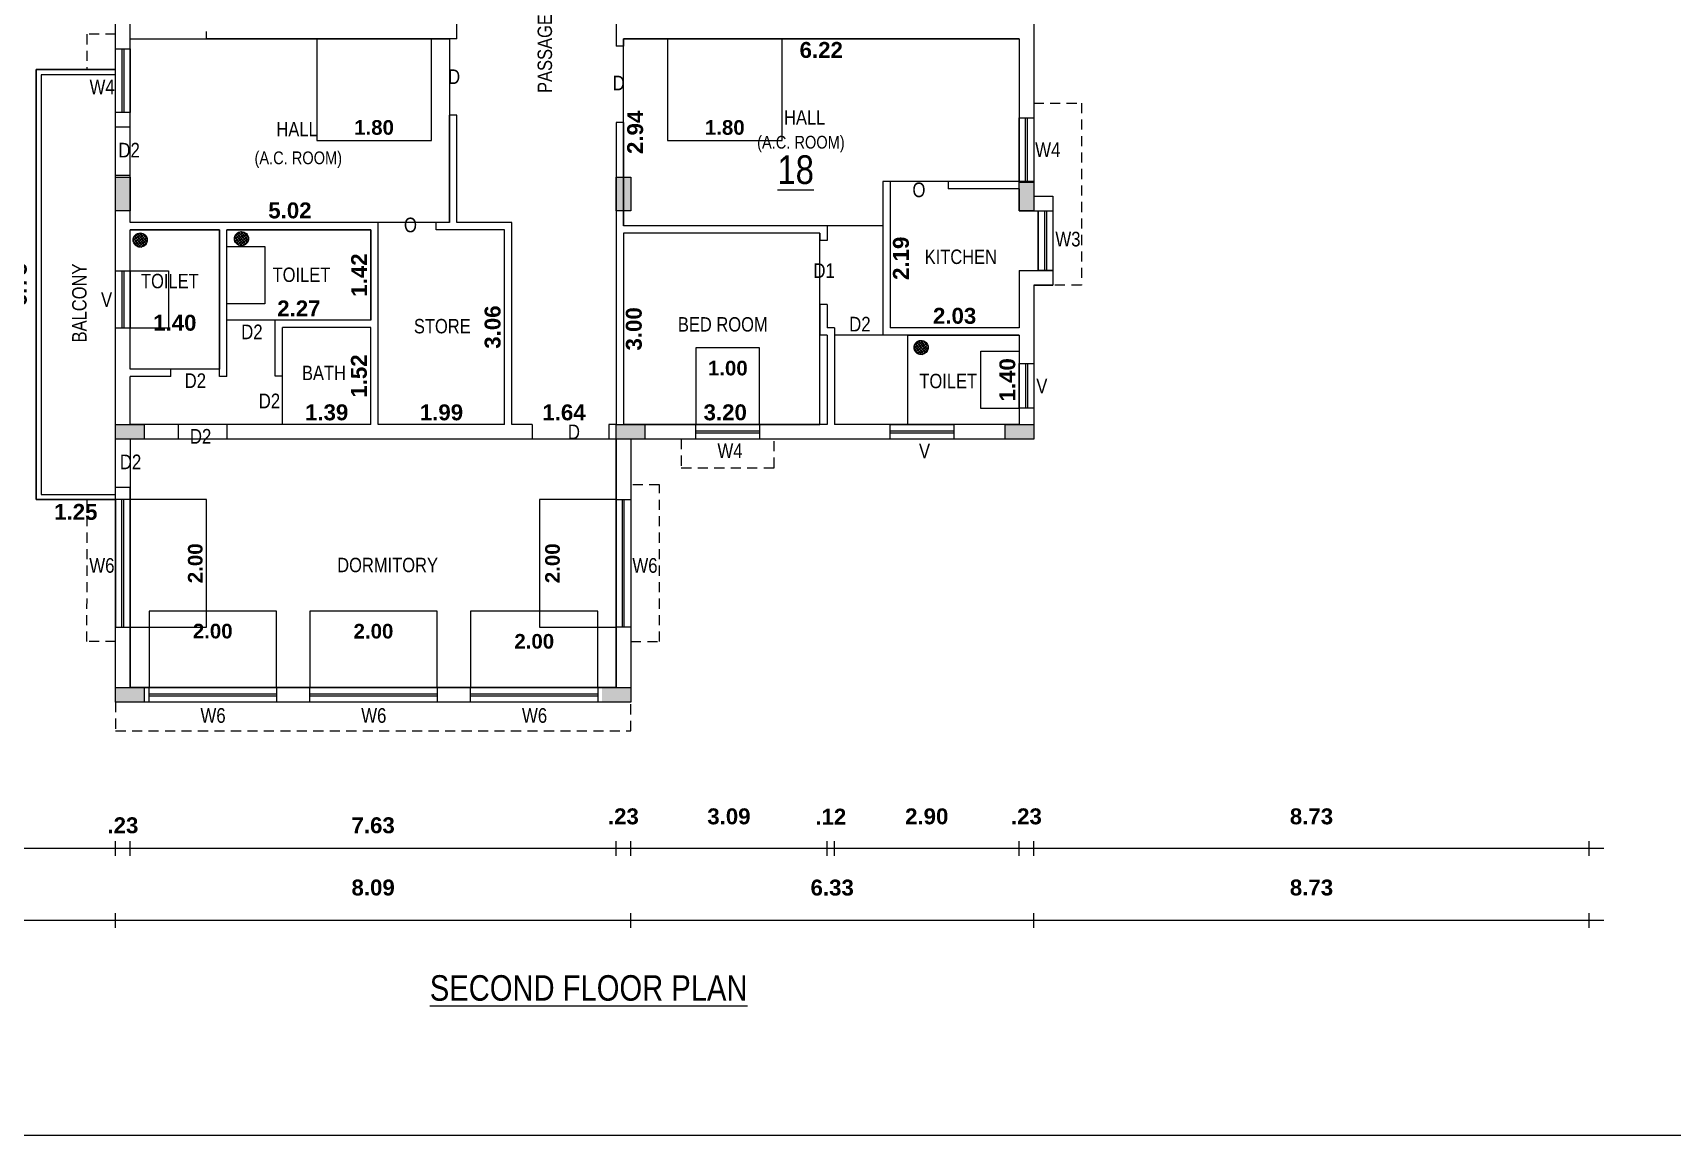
# Model space of a CAD drawing. Header units: metres. Extents: x 1336 to 1656, y -163 to -53.
# Drawn here: x 1508.82 to 1534.56, y -163 to -145.7 of the extents above; entities that cross this region are included whole.
import ezdxf

# ---------------------------------------------------------------- set-up
doc = ezdxf.new("R2010")
doc.units = ezdxf.units.M
doc.header["$PDMODE"] = 3
doc.header["$PDSIZE"] = -15
doc.linetypes.add('HIDDEN', pattern=[9.525, 6.35, -3.175])
for name, color, linetype in [('.', 7, 'Continuous'), ('BLK_1_FLR_2_BLT_UP_AREA', 12, 'Continuous'), ('BLK_1_FLR_2_REGULAR_ROOM_1', 7, 'Continuous'), ('BLK_1_FLR_2_REGULAR_ROOM_18', 7, 'Continuous'), ('BLK_1_FLR_2_REGULAR_ROOM_2', 2, 'Continuous'), ('BLK_1_FLR_2_REGULAR_ROOM_3', 2, 'Continuous'), ('BLK_1_FLR_2_ROOF_AREA', 54, 'Continuous'), ('BLK_1_FLR_2_ROOM_18_LIGHT_VENTILATION_1', 7, 'Continuous'), ('BLK_1_FLR_2_ROOM_1_LIGHT_VENTILATION_1', 232, 'Continuous'), ('BLK_1_FLR_2_ROOM_1_LIGHT_VENTILATION_2', 232, 'Continuous'), ('BLK_1_FLR_2_ROOM_1_LIGHT_VENTILATION_3', 7, 'Continuous'), ('BLK_1_FLR_2_ROOM_1_LIGHT_VENTILATION_4', 7, 'Continuous'), ('BLK_1_FLR_2_ROOM_1_LIGHT_VENTILATION_5', 7, 'Continuous'), ('BLK_1_FLR_2_ROOM_2_LIGHT_VENTILATION_1', 232, 'Continuous'), ('BLK_1_FLR_2_ROOM_3_LIGHT_VENTILATION_1', 232, 'Continuous'), ('BLK_1_FLR_2_WASH', 60, 'Continuous'), ('BLK_1_FLR_2_WC_BATH', 3, 'Continuous'), ('TOILET_VENTILATION', 7, 'Continuous')]:
    doc.layers.add(name, color=color, linetype=linetype)
doc.styles.add('Ar Bold', font='arialbd.ttf')
doc.styles.add('style5', font='swissc.ttf')
doc.dimstyles.new('~dimensions', dxfattribs={"dimtxt": 0.25, "dimasz": 0.17, "dimexe": 0.05, "dimexo": 0.0625, "dimgap": 0.06, "dimtad": 1, "dimzin": 4, "dimdsep": 46, "dimtxsty": 'Ar Bold', "dimcen": 0.09, "dimse1": 1, "dimse2": 1, "dimsd1": 1, "dimsd2": 1, "dimclrt": 71, "dimadec": 0, "dimazin": 0, "dimtfac": 1, "dimtix": 1, "dimtofl": 0, "dimtmove": 2, "dimatfit": 3, "dimfxl": 0, "dimtolj": 1, "dimtzin": 0, "dimarcsym": 0})
pattern_1 = [(38.805684, (25.01956, -276.371636), (-0.0198971256, 0.02474200664), []), (128.805684, (25.01956, -276.371636), (-0.02474200664, -0.0198971256), [])]
pattern_2 = [(38.805684, (26.60945, -276.349812), (-0.0198971256, 0.02474200664), []), (128.805684, (26.60945, -276.349812), (-0.02474200664, -0.0198971256), [])]
pattern_3 = [(38.805684, (37.28452, -278.058322), (-0.0198971256, 0.02474200664), []), (128.805684, (37.28452, -278.058322), (-0.02474200664, -0.0198971256), [])]

# ---------------------------------------------------------------- blocks, each defined once
blk = doc.blocks.new('*D1301')
at = {"layer": 'Defpoints', "color": 0}
for p in [(1510.346, -150.438), (1511.746, -150.438), (1511.746, -150.438)]:
    blk.add_point(p, dxfattribs=at)
at = {"color": 71, "insert": (1511.046, -150.25), "char_height": 0.25, "attachment_point": 5, "style": 'Ar Bold'}
blk.add_mtext('\\A1;1.40', dxfattribs=at)
blk = doc.blocks.new('*D1302')
at = {"layer": 'Defpoints', "color": 0}
for p in [(1512.736, -151.844), (1514.126, -151.844), (1514.126, -151.844)]:
    blk.add_point(p, dxfattribs=at)
at = {"color": 71, "insert": (1513.431, -151.656), "char_height": 0.25, "attachment_point": 5, "style": 'Ar Bold'}
blk.add_mtext('\\A1;1.39', dxfattribs=at)
blk = doc.blocks.new('*D1303')
at = {"layer": 'Defpoints', "color": 0}
for p in [(1514.126, -150.324), (1514.126, -150.324), (1514.126, -151.844)]:
    blk.add_point(p, dxfattribs=at)
at = {"color": 71, "insert": (1513.939, -151.084), "char_height": 0.25, "attachment_point": 5, "rotation": 90, "style": 'Ar Bold'}
blk.add_mtext('\\A1;1.52', dxfattribs=at)
blk = doc.blocks.new('*D1304')
at = {"layer": 'Defpoints', "color": 0}
for p in [(1514.241, -151.844), (1516.226, -151.844), (1516.226, -151.844)]:
    blk.add_point(p, dxfattribs=at)
at = {"color": 71, "insert": (1515.234, -151.656), "char_height": 0.25, "attachment_point": 5, "style": 'Ar Bold'}
blk.add_mtext('\\A1;1.99', dxfattribs=at)
blk = doc.blocks.new('*D1305')
at = {"layer": 'Defpoints', "color": 0}
for p in [(1516.226, -148.789), (1516.226, -148.789), (1516.226, -151.844)]:
    blk.add_point(p, dxfattribs=at)
at = {"color": 71, "insert": (1516.039, -150.316), "char_height": 0.25, "attachment_point": 5, "rotation": 90, "style": 'Ar Bold'}
blk.add_mtext('\\A1;3.06', dxfattribs=at)
blk = doc.blocks.new('*D1306')
at = {"layer": 'Defpoints', "color": 0}
for p in [(1514.126, -148.789), (1514.126, -148.789), (1514.126, -150.209)]:
    blk.add_point(p, dxfattribs=at)
at = {"color": 71, "insert": (1513.941, -149.499), "char_height": 0.25, "attachment_point": 5, "rotation": 90, "style": 'Ar Bold'}
blk.add_mtext('\\A1;1.42', dxfattribs=at)
blk = doc.blocks.new('*D1307')
at = {"layer": 'Defpoints', "color": 0}
for p in [(1511.861, -150.209), (1514.126, -150.209), (1514.126, -150.209)]:
    blk.add_point(p, dxfattribs=at)
at = {"color": 71, "insert": (1512.994, -150.023), "char_height": 0.25, "attachment_point": 5, "style": 'Ar Bold'}
blk.add_mtext('\\A1;2.27', dxfattribs=at)
blk = doc.blocks.new('*D1308')
at = {"layer": 'Defpoints', "color": 0}
for p in [(1518.091, -151.844), (1521.291, -151.844), (1521.291, -151.844)]:
    blk.add_point(p, dxfattribs=at)
at = {"color": 71, "insert": (1519.691, -151.656), "char_height": 0.25, "attachment_point": 5, "style": 'Ar Bold'}
blk.add_mtext('\\A1;3.20', dxfattribs=at)
blk = doc.blocks.new('*D1309')
at = {"layer": 'Defpoints', "color": 0}
for p in [(1518.091, -148.844), (1518.445, -148.844), (1518.091, -151.844)]:
    blk.add_point(p, dxfattribs=at)
at = {"color": 71, "insert": (1518.257, -150.344), "char_height": 0.25, "attachment_point": 5, "rotation": 90, "style": 'Ar Bold'}
blk.add_mtext('\\A1;3.00', dxfattribs=at)
blk = doc.blocks.new('*D1310')
at = {"layer": 'Defpoints', "color": 0}
for p in [(1516.341, -151.844), (1517.976, -151.844), (1517.976, -151.844)]:
    blk.add_point(p, dxfattribs=at)
at = {"color": 71, "insert": (1517.159, -151.656), "char_height": 0.25, "attachment_point": 5, "style": 'Ar Bold'}
blk.add_mtext('\\A1;1.64', dxfattribs=at)
blk = doc.blocks.new('*D1312')
at = {"layer": 'Defpoints', "color": 0}
for p in [(1522.281, -150.329), (1524.306, -150.329), (1524.306, -150.329)]:
    blk.add_point(p, dxfattribs=at)
at = {"color": 71, "insert": (1523.294, -150.141), "char_height": 0.25, "attachment_point": 5, "style": 'Ar Bold'}
blk.add_mtext('\\A1;2.03', dxfattribs=at)
blk = doc.blocks.new('*D1313')
at = {"layer": 'Defpoints', "color": 0}
for p in [(1518.091, -145.789), (1518.466, -145.789), (1518.091, -148.729)]:
    blk.add_point(p, dxfattribs=at)
at = {"color": 71, "insert": (1518.278, -147.259), "char_height": 0.25, "attachment_point": 5, "rotation": 90, "style": 'Ar Bold'}
blk.add_mtext('\\A1;2.94', dxfattribs=at)
blk = doc.blocks.new('*D1314')
at = {"layer": 'Defpoints', "color": 0}
for p in [(1518.091, -145.789), (1524.306, -145.789), (1524.306, -146.155)]:
    blk.add_point(p, dxfattribs=at)
at = {"color": 71, "insert": (1521.199, -145.967), "char_height": 0.25, "attachment_point": 5, "style": 'Ar Bold'}
blk.add_mtext('\\A1;6.22', dxfattribs=at)
blk = doc.blocks.new('*D1321')
at = {"layer": 'Defpoints', "color": 0}
for p in [(1510.346, -148.674), (1515.361, -148.674), (1515.361, -148.674)]:
    blk.add_point(p, dxfattribs=at)
at = {"color": 71, "insert": (1512.854, -148.486), "char_height": 0.25, "attachment_point": 5, "style": 'Ar Bold'}
blk.add_mtext('\\A1;5.02', dxfattribs=at)
blk = doc.blocks.new('*D1339')
at = {"layer": 'Defpoints', "color": 0}
for p in [(1508.866, -153.024), (1510.116, -153.024), (1508.866, -153.405)]:
    blk.add_point(p, dxfattribs=at)
at = {"color": 71, "insert": (1509.491, -153.218), "char_height": 0.25, "attachment_point": 5, "style": 'Ar Bold'}
blk.add_mtext('\\A1;1.25', dxfattribs=at)
blk = doc.blocks.new('*D1340')
at = {"layer": 'Defpoints', "color": 0}
for p in [(1508.784, -146.274), (1508.866, -146.274), (1508.866, -153.024)]:
    blk.add_point(p, dxfattribs=at)
at = {"color": 71, "insert": (1508.597, -149.649), "char_height": 0.25, "attachment_point": 5, "rotation": 90, "style": 'Ar Bold'}
blk.add_mtext('\\A1;6.75', dxfattribs=at)
blk = doc.blocks.new('*D734')
at = {"layer": 'Defpoints', "color": 0}
for p in [(1510.116, -158.186), (1505.911, -158.386), (1510.116, -158.386)]:
    blk.add_point(p, dxfattribs=at)
at = {"color": 71, "insert": (1508.014, -158.001), "char_height": 0.25, "attachment_point": 5, "style": 'Ar Bold'}
blk.add_mtext('\\A1;4.21', dxfattribs=at)
blk = doc.blocks.new('*D735')
at = {"layer": 'Defpoints', "color": 0}
for p in [(1518.206, -158.186), (1517.976, -158.386), (1518.206, -158.386)]:
    blk.add_point(p, dxfattribs=at)
at = {"color": 71, "insert": (1518.091, -157.998), "char_height": 0.25, "attachment_point": 5, "style": 'Ar Bold'}
blk.add_mtext('\\A1;.23', dxfattribs=at)
blk = doc.blocks.new('*D736')
at = {"layer": 'Defpoints', "color": 0}
for p in [(1521.291, -158.186), (1518.206, -158.386), (1521.291, -158.386)]:
    blk.add_point(p, dxfattribs=at)
at = {"color": 71, "insert": (1519.749, -157.998), "char_height": 0.25, "attachment_point": 5, "style": 'Ar Bold'}
blk.add_mtext('\\A1;3.09', dxfattribs=at)
blk = doc.blocks.new('*D737')
at = {"layer": 'Defpoints', "color": 0}
for p in [(1521.406, -158.186), (1521.291, -158.386), (1521.406, -158.386)]:
    blk.add_point(p, dxfattribs=at)
at = {"color": 71, "insert": (1521.349, -158.001), "char_height": 0.25, "attachment_point": 5, "style": 'Ar Bold'}
blk.add_mtext('\\A1;.12', dxfattribs=at)
blk = doc.blocks.new('*D738')
at = {"layer": 'Defpoints', "color": 0}
for p in [(1524.306, -158.186), (1521.406, -158.386), (1524.306, -158.386)]:
    blk.add_point(p, dxfattribs=at)
at = {"color": 71, "insert": (1522.856, -157.998), "char_height": 0.25, "attachment_point": 5, "style": 'Ar Bold'}
blk.add_mtext('\\A1;2.90', dxfattribs=at)
blk = doc.blocks.new('*D739')
at = {"layer": 'Defpoints', "color": 0}
for p in [(1524.536, -158.186), (1524.306, -158.386), (1524.536, -158.386)]:
    blk.add_point(p, dxfattribs=at)
at = {"color": 71, "insert": (1524.421, -157.998), "char_height": 0.25, "attachment_point": 5, "style": 'Ar Bold'}
blk.add_mtext('\\A1;.23', dxfattribs=at)
blk = doc.blocks.new('*D740')
at = {"layer": 'Defpoints', "color": 0}
for p in [(1533.261, -158.186), (1524.536, -158.386), (1533.261, -158.386)]:
    blk.add_point(p, dxfattribs=at)
at = {"color": 71, "insert": (1528.899, -157.998), "char_height": 0.25, "attachment_point": 5, "style": 'Ar Bold'}
blk.add_mtext('\\A1;8.73', dxfattribs=at)
blk = doc.blocks.new('*D741')
at = {"layer": 'Defpoints', "color": 0}
for p in [(1510.116, -159.303), (1505.911, -159.516), (1510.116, -159.516)]:
    blk.add_point(p, dxfattribs=at)
at = {"color": 71, "insert": (1508.014, -159.118), "char_height": 0.25, "attachment_point": 5, "style": 'Ar Bold'}
blk.add_mtext('\\A1;4.21', dxfattribs=at)
blk = doc.blocks.new('*D742')
at = {"layer": 'Defpoints', "color": 0}
for p in [(1518.206, -159.303), (1510.116, -159.516), (1518.206, -159.516)]:
    blk.add_point(p, dxfattribs=at)
at = {"color": 71, "insert": (1514.161, -159.115), "char_height": 0.25, "attachment_point": 5, "style": 'Ar Bold'}
blk.add_mtext('\\A1;8.09', dxfattribs=at)
blk = doc.blocks.new('*D743')
at = {"layer": 'Defpoints', "color": 0}
for p in [(1524.536, -159.303), (1518.206, -159.516), (1524.536, -159.516)]:
    blk.add_point(p, dxfattribs=at)
at = {"color": 71, "insert": (1521.371, -159.116), "char_height": 0.25, "attachment_point": 5, "style": 'Ar Bold'}
blk.add_mtext('\\A1;6.33', dxfattribs=at)
blk = doc.blocks.new('*D744')
at = {"layer": 'Defpoints', "color": 0}
for p in [(1533.261, -159.303), (1524.536, -159.516), (1533.261, -159.516)]:
    blk.add_point(p, dxfattribs=at)
at = {"color": 71, "insert": (1528.899, -159.115), "char_height": 0.25, "attachment_point": 5, "style": 'Ar Bold'}
blk.add_mtext('\\A1;8.73', dxfattribs=at)
blk = doc.blocks.new('*D793')
at = {"layer": 'Defpoints', "color": 0}
for p in [(1524.306, -150.444), (1524.306, -151.844), (1524.311, -151.844)]:
    blk.add_point(p, dxfattribs=at)
at = {"color": 71, "insert": (1524.124, -151.144), "char_height": 0.25, "attachment_point": 5, "rotation": 90, "style": 'Ar Bold'}
blk.add_mtext('\\A1;1.40', dxfattribs=at)
blk = doc.blocks.new('*D794')
at = {"layer": 'Defpoints', "color": 0}
for p in [(1523.191, -148.144), (1522.64, -150.329), (1523.191, -150.329)]:
    blk.add_point(p, dxfattribs=at)
at = {"color": 71, "insert": (1522.452, -149.236), "char_height": 0.25, "attachment_point": 5, "rotation": 90, "style": 'Ar Bold'}
blk.add_mtext('\\A1;2.19', dxfattribs=at)
blk = doc.blocks.new('*D831')
at = {"layer": 'Defpoints', "color": 0}
for p in [(1510.346, -158.326), (1510.346, -158.386), (1517.976, -158.386)]:
    blk.add_point(p, dxfattribs=at)
at = {"color": 71, "insert": (1514.161, -158.138), "char_height": 0.25, "attachment_point": 5, "style": 'Ar Bold'}
blk.add_mtext('\\A1;7.63', dxfattribs=at)
blk = doc.blocks.new('*D832')
at = {"layer": 'Defpoints', "color": 0}
for p in [(1510.116, -158.326), (1510.116, -158.386), (1510.346, -158.386)]:
    blk.add_point(p, dxfattribs=at)
at = {"color": 71, "insert": (1510.231, -158.138), "char_height": 0.25, "attachment_point": 5, "style": 'Ar Bold'}
blk.add_mtext('\\A1;.23', dxfattribs=at)

msp = doc.modelspace()

# ---------------------------------------------------------------- hatches: boundary and pattern name
at = {"layer": '.'}
h = msp.add_hatch(color=256, dxfattribs=at)
h.dxf.hatch_style = 1
h.paths.add_polyline_path([(1510.3462, -147.9638), (1510.1162, -147.9638), (1510.1162, -148.4888), (1510.3462, -148.4888)])
h = msp.add_hatch(color=256, dxfattribs=at)
h.dxf.hatch_style = 1
h.paths.add_polyline_path([(1518.2062, -147.9638), (1517.9762, -147.9638), (1517.9762, -148.4888), (1518.2062, -148.4888)])
h = msp.add_hatch(color=256, dxfattribs=at)
h.dxf.hatch_style = 1
h.paths.add_polyline_path([(1524.5362, -148.0388), (1524.3062, -148.0388), (1524.3062, -148.4888), (1524.5362, -148.4888)])
h = msp.add_hatch(color=256, dxfattribs=at)
h.dxf.hatch_style = 1
h.paths.add_polyline_path([(1510.1162, -151.8438), (1510.1162, -152.0738), (1510.5662, -152.0738), (1510.5662, -151.8438)])
h = msp.add_hatch(color=256, dxfattribs=at)
h.dxf.hatch_style = 1
h.paths.add_polyline_path([(1517.9762, -151.8438), (1517.9762, -152.0738), (1518.4262, -152.0738), (1518.4262, -151.8438)])
h = msp.add_hatch(color=256, dxfattribs=at)
h.dxf.hatch_style = 1
h.paths.add_polyline_path([(1524.0862, -151.8438), (1524.0862, -152.0738), (1524.5362, -152.0738), (1524.5362, -151.8438)])
h = msp.add_hatch(color=7, dxfattribs=at)
h.dxf.hatch_style = 1
h.paths.add_polyline_path([(1510.1162, -155.9738), (1510.1162, -156.2038), (1510.5662, -156.2038), (1510.5662, -155.9738)])
h = msp.add_hatch(color=7, dxfattribs=at)
h.dxf.hatch_style = 1
h.paths.add_polyline_path([(1517.7562, -155.9738), (1517.7562, -156.2038), (1518.2062, -156.2038), (1518.2062, -155.9738)])
at = {"layer": 'BLK_1_FLR_2_WASH'}
h = msp.add_hatch(dxfattribs=at)
h.set_pattern_fill('ANSI37', color=60, scale=0.01, angle=-6.19432)
h.set_pattern_definition(pattern_2)
edge = h.paths.add_edge_path()
edge.add_arc((1512.093, -148.9277), 0.1112, 11.71868, 371.71868)
h.paths.add_polyline_path([(1512.0713, -148.8892), (1512.2039, -148.9192), (1512.0556, -148.8859), (1512.0715, -148.8899)], flags=16)
h = msp.add_hatch(dxfattribs=at)
h.set_pattern_fill('ANSI37', color=60, scale=0.01, angle=-6.19432)
h.set_pattern_definition(pattern_2)
edge = h.paths.add_edge_path()
edge.add_arc((1512.093, -148.9277), 0.1112, 11.71868, 371.71868)
h.paths.add_polyline_path([(1512.0713, -148.8892), (1512.2039, -148.9192), (1512.0556, -148.8859), (1512.0715, -148.8899)], flags=16)
h = msp.add_hatch(dxfattribs=at)
h.set_pattern_fill('ANSI37', color=60, scale=0.01, angle=-6.19432)
h.set_pattern_definition(pattern_1)
edge = h.paths.add_edge_path()
edge.add_arc((1510.5031, -148.9495), 0.1112, 11.71868, 371.71868)
h.paths.add_polyline_path([(1510.4814, -148.911), (1510.614, -148.941), (1510.4657, -148.9077), (1510.4816, -148.9117)], flags=16)
h = msp.add_hatch(dxfattribs=at)
h.set_pattern_fill('ANSI37', color=60, scale=0.01, angle=-6.19432)
h.set_pattern_definition(pattern_1)
edge = h.paths.add_edge_path()
edge.add_arc((1510.5031, -148.9495), 0.1112, 11.71868, 371.71868)
h.paths.add_polyline_path([(1510.4814, -148.911), (1510.614, -148.941), (1510.4657, -148.9077), (1510.4816, -148.9117)], flags=16)
h = msp.add_hatch(dxfattribs=at)
h.set_pattern_fill('ANSI37', color=60, scale=0.01, angle=-6.19432)
h.set_pattern_definition(pattern_3)
edge = h.paths.add_edge_path()
edge.add_arc((1522.7681, -150.6362), 0.1112, 11.71868, 371.71868)
h.paths.add_polyline_path([(1522.7464, -150.5977), (1522.8789, -150.6277), (1522.7307, -150.5944), (1522.7465, -150.5984)], flags=16)
h = msp.add_hatch(dxfattribs=at)
h.set_pattern_fill('ANSI37', color=60, scale=0.01, angle=-6.19432)
h.set_pattern_definition(pattern_3)
edge = h.paths.add_edge_path()
edge.add_arc((1522.7681, -150.6362), 0.1112, 11.71868, 371.71868)
h.paths.add_polyline_path([(1522.7464, -150.5977), (1522.8789, -150.6277), (1522.7307, -150.5944), (1522.7465, -150.5984)], flags=16)

# ---------------------------------------------------------------- linework, layer by layer
at = {"color": 1}
for p, q in [((1515.4762, -145.7888), (1515.4762, -142.4238)), ((1510.3462, -147.1788), (1510.3462, -144.9288)), ((1510.1162, -156.2038), (1510.1162, -145.0438)), ((1524.5362, -145.0438), (1524.5362, -148.2588)), ((1511.5462, -145.7888), (1511.5462, -145.6738)), ((1517.9762, -145.5588), (1517.9762, -145.9038)), ((1515.4762, -145.7888), (1511.5462, -145.7888)), ((1518.0912, -145.9038), (1517.9762, -145.9038)), ((1518.0912, -145.7888), (1518.0912, -145.9038)), ((1524.3062, -145.7888), (1518.0912, -145.7888)), ((1524.3062, -145.7888), (1524.3062, -148.0288)), ((1515.3612, -148.6738), (1515.3612, -146.9888)), ((1515.4762, -146.9888), (1515.3612, -146.9888)), ((1515.4762, -148.6738), (1515.4762, -146.9888)), ((1510.3462, -147.1788), (1510.1162, -147.1788)), ((1517.9762, -147.1038), (1517.9762, -151.8438)), ((1518.0912, -147.1038), (1517.9762, -147.1038)), ((1518.0912, -147.1038), (1518.0912, -148.7288)), ((1510.3462, -147.9388), (1510.1162, -147.9388)), ((1510.3462, -148.6738), (1510.3462, -147.9388)), ((1522.2812, -148.0288), (1522.1662, -148.0288)), ((1522.1662, -148.0288), (1522.1662, -150.4438)), ((1522.2812, -148.0288), (1522.2812, -150.3288)), ((1524.3062, -148.0288), (1523.1912, -148.0288)), ((1523.1912, -148.0288), (1523.1912, -148.1438)), ((1524.3062, -148.1438), (1523.1912, -148.1438)), ((1524.3062, -148.1438), (1524.3062, -148.4888)), ((1524.5362, -148.2588), (1524.8362, -148.2588)), ((1524.8362, -148.2588), (1524.8362, -148.4888)), ((1524.3062, -148.4888), (1524.8362, -148.4888)), ((1514.2412, -148.6738), (1510.3462, -148.6738)), ((1510.3462, -150.9788), (1510.3462, -148.7888)), ((1511.7462, -148.7888), (1510.3462, -148.7888)), ((1511.7462, -151.0938), (1511.7462, -148.7888)), ((1514.1262, -148.7888), (1511.8612, -148.7888)), ((1511.8612, -150.3238), (1511.8612, -148.7888)), ((1514.1262, -150.2088), (1514.1262, -148.7888)), ((1514.2412, -151.8438), (1514.2412, -148.6738)), ((1515.3612, -148.6738), (1515.1512, -148.6738)), ((1515.1512, -148.7888), (1515.1512, -148.6738)), ((1516.2262, -148.7888), (1515.1512, -148.7888)), ((1516.3412, -148.6738), (1515.4762, -148.6738)), ((1516.2262, -151.8438), (1516.2262, -148.7888)), ((1516.3412, -151.8438), (1516.3412, -148.6738)), ((1521.2912, -148.7288), (1518.0912, -148.7288)), ((1521.2912, -148.7288), (1521.2912, -148.9588)), ((1518.0912, -148.8438), (1518.0912, -151.8438)), ((1521.1762, -148.8438), (1518.0912, -148.8438)), ((1521.1762, -148.8438), (1521.1762, -148.9588)), ((1521.2912, -148.9588), (1521.1762, -148.9588)), ((1524.3062, -149.4288), (1524.3062, -150.3288)), ((1524.3062, -149.4288), (1524.8362, -149.4288)), ((1524.8362, -149.4288), (1524.8362, -149.6588)), ((1524.5362, -149.6588), (1524.5362, -152.0738)), ((1524.5362, -149.6588), (1524.8362, -149.6588)), ((1521.1762, -149.9588), (1521.1762, -150.4438)), ((1521.2912, -149.9588), (1521.1762, -149.9588)), ((1521.2912, -149.9588), (1521.2912, -150.3288)), ((1514.1262, -150.2088), (1511.8612, -150.2088)), ((1511.8612, -151.0938), (1511.8612, -150.3238)), ((1512.6212, -151.0838), (1512.6212, -150.2088)), ((1514.1262, -150.3238), (1512.7362, -150.3238)), ((1512.7362, -151.8438), (1512.7362, -150.3238)), ((1514.1262, -151.8438), (1514.1262, -150.3238)), ((1521.4062, -150.3288), (1521.2912, -150.3288)), ((1521.4062, -150.3288), (1521.4062, -150.4438)), ((1521.4062, -150.3288), (1521.4062, -151.8438)), ((1524.3062, -150.3288), (1522.2812, -150.3288)), ((1521.2912, -150.4438), (1521.1762, -150.4438)), ((1521.2912, -150.4438), (1521.2912, -151.8438)), ((1524.3062, -150.4438), (1521.4062, -150.4438)), ((1524.3062, -150.4438), (1524.3062, -151.8438)), ((1511.7462, -150.9788), (1510.3462, -150.9788)), ((1510.3462, -151.8438), (1510.3462, -151.0938)), ((1510.9862, -151.0938), (1510.3462, -151.0938)), ((1510.9862, -151.0938), (1510.9862, -150.9788)), ((1511.8612, -151.0938), (1511.7462, -151.0938)), ((1512.7362, -151.0838), (1512.6212, -151.0838)), ((1511.8612, -151.8438), (1510.3462, -151.8438)), ((1511.1012, -151.8438), (1511.1012, -152.0738)), ((1514.1262, -151.8438), (1511.8612, -151.8438)), ((1511.8612, -151.8438), (1511.8612, -152.0738)), ((1516.2262, -151.8438), (1514.2412, -151.8438)), ((1516.6612, -151.8438), (1516.3412, -151.8438)), ((1516.6612, -151.8438), (1516.6612, -152.0738)), ((1517.9762, -151.8438), (1517.8612, -151.8438)), ((1517.8612, -151.8438), (1517.8612, -152.0738)), ((1521.2912, -151.8438), (1518.0912, -151.8438)), ((1524.3062, -151.8438), (1521.4062, -151.8438)), ((1511.1012, -152.0738), (1510.1162, -152.0738)), ((1516.6612, -152.0738), (1511.8612, -152.0738)), ((1517.9762, -152.0738), (1517.8612, -152.0738)), ((1517.9762, -152.0738), (1517.9762, -155.9738)), ((1524.5362, -152.0738), (1518.2062, -152.0738)), ((1518.2062, -152.0738), (1518.2062, -156.2038)), ((1510.3462, -152.8338), (1510.1162, -152.8338)), ((1510.3462, -155.9738), (1510.3462, -152.8338)), ((1517.9762, -155.9738), (1510.3462, -155.9738)), ((1518.2062, -156.2038), (1510.1162, -156.2038))]:
    msp.add_line(p, q, dxfattribs=at)
at = {"color": 4}
for p, q in [((1510.2162, -145.9488), (1510.2162, -146.9488)), ((1510.2462, -145.9488), (1510.2462, -146.9488)), ((1524.4062, -148.0288), (1524.4062, -147.0288)), ((1524.4362, -148.0288), (1524.4362, -147.0288)), ((1524.6062, -148.4888), (1524.6062, -149.4288)), ((1524.7062, -148.4888), (1524.7062, -149.4288)), ((1524.7362, -148.4888), (1524.7362, -149.4288)), ((1519.2312, -151.9438), (1520.2312, -151.9438)), ((1519.2312, -151.9738), (1520.2312, -151.9738)), ((1510.2162, -155.0238), (1510.2162, -153.0238)), ((1510.2462, -155.0238), (1510.2462, -153.0238)), ((1518.0762, -155.0238), (1518.0762, -153.0238)), ((1518.1062, -155.0238), (1518.1062, -153.0238)), ((1510.6412, -156.0738), (1512.6412, -156.0738)), ((1510.6412, -156.1038), (1512.6412, -156.1038)), ((1513.1662, -156.0738), (1515.1662, -156.0738)), ((1513.1662, -156.1038), (1515.1662, -156.1038)), ((1515.6912, -156.0738), (1517.6912, -156.0738)), ((1515.6912, -156.1038), (1517.6912, -156.1038)), ((1533.4912, -158.5011), (1505.6812, -158.5011)), ((1510.1162, -158.6161), (1510.1162, -158.3861)), ((1510.3462, -158.6161), (1510.3462, -158.3861)), ((1517.9762, -158.6161), (1517.9762, -158.3861)), ((1518.2062, -158.6161), (1518.2062, -158.3861)), ((1521.2912, -158.6161), (1521.2912, -158.3861)), ((1521.4062, -158.6161), (1521.4062, -158.3861)), ((1524.3062, -158.6161), (1524.3062, -158.3861)), ((1524.5362, -158.6161), (1524.5362, -158.3861)), ((1533.2612, -158.6161), (1533.2612, -158.3861)), ((1533.4912, -159.6309), (1505.6812, -159.6309)), ((1510.1162, -159.7459), (1510.1162, -159.5159)), ((1518.2062, -159.7459), (1518.2062, -159.5159)), ((1524.5362, -159.7459), (1524.5362, -159.5159)), ((1533.2612, -159.7459), (1533.2612, -159.5159))]:
    msp.add_line(p, q, dxfattribs=at)
at = {"color": 4, "linetype": 'HIDDEN', "ltscale": 0.8}
for p, q in [((1510.2162, -149.4338), (1510.2162, -150.3338)), ((1510.2462, -149.4338), (1510.2462, -150.3338)), ((1524.4062, -150.8888), (1524.4062, -151.5888)), ((1524.4362, -150.8888), (1524.4362, -151.5888))]:
    msp.add_line(p, q, dxfattribs=at)
at = {"color": 4, "linetype": 'HIDDEN'}
for p, q in [((1522.2812, -151.9438), (1523.2812, -151.9438)), ((1522.2812, -151.9738), (1523.2812, -151.9738))]:
    msp.add_line(p, q, dxfattribs=at)
at = {"color": 7}
msp.add_line((1517.7562, -155.9738), (1518.2062, -155.9738), dxfattribs=at)
at = {"color": 5}
msp.add_lwpolyline([(1336.0655, -163.0012), (1616.2998, -163.0012), (1616.2998, -53.0012), (1336.0655, -53.0012)], close=True, dxfattribs=at)
at = {"color": 4, "linetype": 'HIDDEN', "ltscale": 0.025}
for points in [[(1510.1162, -145.7188), (1509.6662, -145.7188), (1509.6662, -146.2738)], [(1524.5362, -146.7988), (1525.2862, -146.7988), (1525.2862, -149.6488), (1525.2862, -149.6588), (1524.8362, -149.6588)], [(1519.0012, -152.0738), (1519.0012, -152.5238), (1520.4512, -152.5238), (1520.4612, -152.5238), (1520.4612, -152.0738)], [(1518.209, -155.2538), (1518.6562, -155.2538), (1518.6562, -152.8038), (1518.6562, -152.7938), (1518.2062, -152.7938)], [(1510.1162, -155.2538), (1509.6662, -155.2538), (1509.6688, -153.0238)], [(1510.1162, -156.2038), (1510.1162, -156.6538), (1518.1962, -156.6538), (1518.2062, -156.6538), (1518.2062, -156.2038)]]:
    msp.add_lwpolyline(points, dxfattribs=at)
at = {"color": 4}
for points in [[(1510.3462, -145.9488), (1510.3462, -146.9488), (1510.1162, -146.9488), (1510.1162, -145.9488)], [(1524.3062, -148.0288), (1524.3062, -147.0288), (1524.5362, -147.0288), (1524.5362, -148.0288)], [(1524.8362, -148.4888), (1524.8362, -149.4288), (1524.6062, -149.4288), (1524.6062, -148.4888)], [(1510.3462, -149.4338), (1510.3462, -150.3338), (1510.1162, -150.3338), (1510.1162, -149.4338)], [(1524.5362, -150.8888), (1524.5362, -151.5888), (1524.3062, -151.5888), (1524.3062, -150.8888)], [(1519.2312, -151.8438), (1520.2312, -151.8438), (1520.2312, -152.0738), (1519.2312, -152.0738)], [(1522.2812, -151.8438), (1523.2812, -151.8438), (1523.2812, -152.0738), (1522.2812, -152.0738)], [(1510.3462, -155.0238), (1510.3462, -153.0238), (1510.1162, -153.0238), (1510.1162, -155.0238)], [(1517.9762, -155.0238), (1517.9762, -153.0238), (1518.2062, -153.0238), (1518.2062, -155.0238)], [(1510.6412, -155.9738), (1512.6412, -155.9738), (1512.6412, -156.2038), (1510.6412, -156.2038)], [(1513.1662, -155.9738), (1515.1662, -155.9738), (1515.1662, -156.2038), (1513.1662, -156.2038)], [(1515.6912, -155.9738), (1517.6912, -155.9738), (1517.6912, -156.2038), (1515.6912, -156.2038)]]:
    msp.add_lwpolyline(points, close=True, dxfattribs=at)
for points in [[(1510.1162, -146.2738), (1508.8662, -146.2738), (1508.8662, -153.0238), (1510.1162, -153.0238)], [(1510.1162, -146.3538), (1508.9462, -146.3538), (1508.9462, -152.9438), (1510.1162, -152.9438)]]:
    msp.add_lwpolyline(points)
at = {"color": 1}
for points in [[(1510.1162, -148.4888), (1510.1162, -147.9638), (1510.3462, -147.9638), (1510.3462, -148.4888), (1510.1162, -148.4888)], [(1517.9762, -148.4888), (1517.9762, -147.9638), (1518.2062, -147.9638), (1518.2062, -148.4888), (1517.9762, -148.4888)], [(1524.3062, -148.0388), (1524.5362, -148.0388), (1524.5362, -148.4888), (1524.3062, -148.4888), (1524.3062, -148.0388)], [(1510.1162, -151.8438), (1510.5662, -151.8438), (1510.5662, -152.0738), (1510.1162, -152.0738), (1510.1162, -151.8438)], [(1517.9762, -151.8438), (1518.4262, -151.8438), (1518.4262, -152.0738), (1517.9762, -152.0738), (1517.9762, -151.8438)], [(1524.0862, -151.8438), (1524.5362, -151.8438), (1524.5362, -152.0738), (1524.0862, -152.0738), (1524.0862, -151.8438)]]:
    msp.add_lwpolyline(points, dxfattribs=at)
at = {"color": 7}
msp.add_lwpolyline([(1510.1162, -155.9738), (1510.5662, -155.9738), (1510.5662, -156.2038), (1510.1162, -156.2038), (1510.1162, -155.9738)], dxfattribs=at)
at = {"layer": 'BLK_1_FLR_2_BLT_UP_AREA', "color": 12}
msp.add_lwpolyline([(1524.5362, -145.0438), (1524.5362, -148.2588), (1524.8362, -148.2588), (1524.8362, -149.6588), (1524.5362, -149.6588), (1524.5362, -152.0738), (1518.2062, -152.0738), (1518.2062, -156.2038), (1510.1162, -156.2038), (1510.1162, -153.0238), (1508.8662, -153.0238), (1508.8662, -146.2738), (1510.1162, -146.2738), (1510.1162, -145.0438)], dxfattribs=at)
at = {"layer": 'BLK_1_FLR_2_REGULAR_ROOM_1', "color": 2}
msp.add_lwpolyline([(1517.9762, -152.0738), (1510.3462, -152.0738), (1510.3462, -155.9738), (1517.9762, -155.9738)], close=True, dxfattribs=at)
at = {"layer": 'BLK_1_FLR_2_REGULAR_ROOM_18', "color": 2}
msp.add_lwpolyline([(1518.0912, -145.7888), (1524.3062, -145.7888), (1524.3062, -148.0288), (1522.1662, -148.0288), (1522.1662, -148.7288), (1518.0912, -148.7288)], close=True, dxfattribs=at)
at = {"layer": 'BLK_1_FLR_2_REGULAR_ROOM_2', "color": 2}
msp.add_lwpolyline([(1521.1762, -148.8438), (1518.0912, -148.8438), (1518.0912, -151.8438), (1521.1762, -151.8438)], close=True, dxfattribs=at)
at = {"layer": 'BLK_1_FLR_2_REGULAR_ROOM_3', "color": 2}
msp.add_lwpolyline([(1515.3612, -148.6738), (1510.3462, -148.6738), (1510.3462, -145.7888), (1515.3612, -145.7888)], close=True, dxfattribs=at)
at = {"layer": 'BLK_1_FLR_2_ROOF_AREA', "color": 54}
msp.add_lwpolyline([(1524.5362, -145.0438), (1524.5362, -148.2588), (1524.8362, -148.2588), (1524.8362, -149.6588), (1524.5362, -149.6588), (1524.5362, -152.0738), (1518.2062, -152.0738), (1518.2062, -156.2038), (1510.1162, -156.2038), (1510.1162, -153.0238), (1508.8662, -153.0238), (1508.8662, -146.2738), (1510.1162, -146.2738), (1510.1162, -145.0438)], dxfattribs=at)
at = {"layer": 'BLK_1_FLR_2_ROOM_18_LIGHT_VENTILATION_1', "color": 232}
msp.add_lwpolyline([(1520.5837, -147.3888), (1520.5837, -145.7888), (1518.7837, -145.7888), (1518.7837, -147.3888)], close=True, dxfattribs=at)
at = {"layer": 'BLK_1_FLR_2_ROOM_1_LIGHT_VENTILATION_1', "color": 232}
msp.add_lwpolyline([(1517.9762, -155.0238), (1517.9762, -153.0238), (1516.7762, -153.0238), (1516.7762, -155.0238)], close=True, dxfattribs=at)
at = {"layer": 'BLK_1_FLR_2_ROOM_1_LIGHT_VENTILATION_2', "color": 232}
msp.add_lwpolyline([(1515.6912, -155.9738), (1517.6912, -155.9738), (1517.6912, -154.7738), (1515.6912, -154.7738)], close=True, dxfattribs=at)
at = {"layer": 'BLK_1_FLR_2_ROOM_1_LIGHT_VENTILATION_3', "color": 232}
msp.add_lwpolyline([(1513.1662, -155.9738), (1515.1662, -155.9738), (1515.1662, -154.7738), (1513.1662, -154.7738)], close=True, dxfattribs=at)
at = {"layer": 'BLK_1_FLR_2_ROOM_1_LIGHT_VENTILATION_4', "color": 232}
msp.add_lwpolyline([(1510.6412, -155.9738), (1512.6412, -155.9738), (1512.6412, -154.7738), (1510.6412, -154.7738)], close=True, dxfattribs=at)
at = {"layer": 'BLK_1_FLR_2_ROOM_1_LIGHT_VENTILATION_5', "color": 232}
msp.add_lwpolyline([(1511.5462, -155.0238), (1511.5462, -153.0238), (1510.3462, -153.0238), (1510.3462, -155.0238)], close=True, dxfattribs=at)
at = {"layer": 'BLK_1_FLR_2_ROOM_2_LIGHT_VENTILATION_1', "color": 232}
msp.add_lwpolyline([(1519.2312, -151.8438), (1520.2312, -151.8438), (1520.2312, -150.6438), (1519.2312, -150.6438)], close=True, dxfattribs=at)
at = {"layer": 'BLK_1_FLR_2_ROOM_3_LIGHT_VENTILATION_1', "color": 232}
msp.add_lwpolyline([(1515.0751, -147.3888), (1515.0751, -145.7888), (1513.2751, -145.7888), (1513.2751, -147.3888)], close=True, dxfattribs=at)
at = {"layer": 'BLK_1_FLR_2_WASH', "color": 60}
for points in [[(1512.0312, -149.0202, -2.3481205), (1512.1878, -148.9858, -0.4258725), (1512.0312, -149.0202, 3.3899462)], [(1512.0312, -149.0202, -2.3481205), (1512.1878, -148.9858, -0.4258725), (1512.0312, -149.0202, 3.3899462)], [(1510.4413, -149.042, -2.3481205), (1510.5979, -149.0076, -0.4258725), (1510.4413, -149.042, 3.3899462)], [(1510.4413, -149.042, -2.3481205), (1510.5979, -149.0076, -0.4258725), (1510.4413, -149.042, 3.3899462)], [(1522.7063, -150.7287, -2.3481205), (1522.8629, -150.6943, -0.4258725), (1522.7063, -150.7287, 3.3899462)], [(1522.7063, -150.7287, -2.3481205), (1522.8629, -150.6943, -0.4258725), (1522.7063, -150.7287, 3.3899462)]]:
    msp.add_lwpolyline(points, format="xyb", dxfattribs=at)
at = {"layer": 'BLK_1_FLR_2_WC_BATH', "color": 3}
for points in [[(1510.3462, -148.7888), (1511.7462, -148.7888), (1511.7462, -150.9788), (1510.3462, -150.9788)], [(1511.8612, -148.7888), (1514.1262, -148.7888), (1514.1262, -150.2088), (1511.8612, -150.2088)], [(1522.5611, -150.4438), (1524.3062, -150.4438), (1524.3062, -151.8438), (1522.5611, -151.8438)]]:
    msp.add_lwpolyline(points, close=True, dxfattribs=at)
at = {"layer": 'TOILET_VENTILATION', "color": 6}
for points in [[(1511.8612, -149.0488), (1512.4612, -149.0488), (1512.4612, -149.9488), (1511.8612, -149.9488)], [(1510.3462, -149.4338), (1510.9462, -149.4338), (1510.9462, -150.3338), (1510.3462, -150.3338)], [(1523.7062, -150.6938), (1524.3062, -150.6938), (1524.3062, -151.5938), (1523.7062, -151.5938)]]:
    msp.add_lwpolyline(points, close=True, dxfattribs=at)

# ---------------------------------------------------------------- texts
at = {"color": 7, "style": 'style5'}
for s, p in [('PASSAGE', (1516.9706, -146.6408)), ('BALCONY', (1509.6597, -150.5561))]:
    msp.add_text(s, height=0.22606, rotation=90, dxfattribs=at).set_placement(p)
at = {"style": 'style5'}
for s, height, p in [('W4', 0.23, (1509.7071, -146.6598)), ('D', 0.23, (1515.3372, -146.5007)), ('D', 0.23, (1517.9233, -146.5989)), ('D2', 0.23, (1510.1605, -147.6533)), ('(A.C. ROOM)', 0.2, (1520.1925, -147.5136)), ('W4', 0.23, (1524.5596, -147.6476)), ('(A.C. ROOM)', 0.2, (1512.298, -147.7589)), ('%%U18', 0.45, (1520.5109, -148.0694)), ('O', 0.23, (1522.6308, -148.2762)), ('O', 0.23, (1514.6448, -148.8277)), ('W3', 0.23, (1524.8763, -149.0496)), ('D1', 0.23, (1521.0758, -149.5439)), ('V', 0.23, (1509.8866, -149.999)), ('D2', 0.23, (1512.0886, -150.5062)), ('D2', 0.23, (1521.6379, -150.3847)), ('D2', 0.23, (1511.1997, -151.2723)), ('V', 0.23, (1524.5759, -151.354)), ('D2', 0.23, (1512.364, -151.5905)), ('D2', 0.23, (1511.2828, -152.1458)), ('D', 0.23, (1517.2197, -152.0759)), ('W4', 0.23, (1519.5688, -152.3711)), ('V', 0.23, (1522.7334, -152.3744)), ('D2', 0.23, (1510.1828, -152.547)), ('W6', 0.23, (1509.7032, -154.1727)), ('W6', 0.23, (1518.2331, -154.1727)), ('W6', 0.23, (1511.4491, -156.5278)), ('W6', 0.23, (1513.9741, -156.5278)), ('W6', 0.23, (1516.4991, -156.5278)), ('%%USECOND FLOOR PLAN', 0.4, (1515.0513, -160.8895))]:
    msp.add_text(s, height=height, dxfattribs=at).set_placement(p)
at = {"color": 7, "style": 'style5'}
for s, p in [('HALL', (1520.6153, -147.1372)), ('HALL', (1512.6422, -147.3224)), ('KITCHEN', (1522.8235, -149.3253)), ('TOILET', (1510.5152, -149.7064)), ('TOILET', (1512.5818, -149.6072)), ('STORE', (1514.8014, -150.4141)), ('BED ROOM', (1518.9479, -150.386)), ('BATH', (1513.0432, -151.1487)), ('TOILET', (1522.7405, -151.2756)), ('DORMITORY', (1513.5967, -154.1632))]:
    msp.add_text(s, height=0.22606, dxfattribs=at).set_placement(p)
at = {"layer": 'BLK_1_FLR_2_ROOM_18_LIGHT_VENTILATION_1', "color": 232, "insert": (1519.6837, -147.1835), "char_height": 0.23, "attachment_point": 5, "style": 'Ar Bold'}
msp.add_mtext('\\A1;1.80', dxfattribs=at)
at = {"layer": 'BLK_1_FLR_2_ROOM_1_LIGHT_VENTILATION_1', "color": 232, "insert": (1516.9795, -154.0238), "char_height": 0.23, "attachment_point": 5, "rotation": 90, "style": 'Ar Bold'}
msp.add_mtext('\\A1;2.00', dxfattribs=at)
at = {"layer": 'BLK_1_FLR_2_ROOM_1_LIGHT_VENTILATION_2', "color": 232, "insert": (1516.6912, -155.2502), "char_height": 0.23, "attachment_point": 5, "style": 'Ar Bold'}
msp.add_mtext('\\A1;2.00', dxfattribs=at)
at = {"layer": 'BLK_1_FLR_2_ROOM_1_LIGHT_VENTILATION_3', "color": 232, "insert": (1514.1662, -155.0912), "char_height": 0.23, "attachment_point": 5, "style": 'Ar Bold'}
msp.add_mtext('\\A1;2.00', dxfattribs=at)
at = {"layer": 'BLK_1_FLR_2_ROOM_1_LIGHT_VENTILATION_4', "color": 232, "insert": (1511.6412, -155.0896), "char_height": 0.23, "attachment_point": 5, "style": 'Ar Bold'}
msp.add_mtext('\\A1;2.00', dxfattribs=at)
at = {"layer": 'BLK_1_FLR_2_ROOM_1_LIGHT_VENTILATION_5', "color": 232, "insert": (1511.3688, -154.0238), "char_height": 0.23, "attachment_point": 5, "rotation": 90, "style": 'Ar Bold'}
msp.add_mtext('\\A1;2.00', dxfattribs=at)
at = {"layer": 'BLK_1_FLR_2_ROOM_2_LIGHT_VENTILATION_1', "color": 232, "insert": (1519.7312, -150.9612), "char_height": 0.23, "attachment_point": 5, "style": 'Ar Bold'}
msp.add_mtext('\\A1;1.00', dxfattribs=at)
at = {"layer": 'BLK_1_FLR_2_ROOM_3_LIGHT_VENTILATION_1', "color": 232, "insert": (1514.1751, -147.1835), "char_height": 0.23, "attachment_point": 5, "style": 'Ar Bold'}
msp.add_mtext('\\A1;1.80', dxfattribs=at)

# ---------------------------------------------------------------- dimensions: what is measured, and where the dimension line sits
for p1, p2, distance, picture, middle in [((1518.0912, -148.7288), (1518.0912, -145.7888), -0.3744, '*D1313', (1518.2779, -147.2588)), ((1518.0911847134, -145.7888175883), (1524.3061847134, -145.7888175883), -0.3658998254, '*D1314', (1521.1986847134, -145.9670741668)), ((1510.3461847134, -148.6738175883), (1515.3611847134, -148.6738175883), 0, '*D1321', (1512.8536847134, -148.4861743413)), ((1514.1262, -150.2088), (1514.1262, -148.7888), 0, '*D1306', (1513.9407, -149.4988)), ((1516.2261847134, -151.8438175883), (1516.2261847134, -148.7888175883), 0, '*D1305', (1516.0385414665, -150.3163175883)), ((1518.0912, -151.8438), (1518.0912, -148.8438), -0.3539, '*D1309', (1518.2575, -150.3438)), ((1511.8611847134, -150.2088175883), (1514.1261847134, -150.2088175883), 0, '*D1307', (1512.9936847134, -150.0233059921)), ((1510.3462, -150.438), (1511.7462, -150.438), 0, '*D1301', (1511.0462, -150.2504)), ((1522.2811847134, -150.3288175883), (1524.3061847134, -150.3288175883), 0, '*D1312', (1523.2936847134, -150.1411743413)), ((1514.1262, -151.8438), (1514.1262, -150.3238), 0, '*D1303', (1513.9385, -151.0838)), ((1512.7362, -151.8438), (1514.1262, -151.8438), 0, '*D1302', (1513.4312, -151.6561)), ((1514.2411847134, -151.8438175883), (1516.2261847134, -151.8438175883), 0, '*D1304', (1515.2336847134, -151.6560890753)), ((1516.3411847134, -151.8438175883), (1517.9761847134, -151.8438175883), 0, '*D1310', (1517.1586847134, -151.6561743413)), ((1518.0912, -151.8438), (1521.2912, -151.8438), 0, '*D1308', (1519.6912, -151.6562)), ((1505.9111847134, -158.3861301745), (1510.1161847134, -158.3861301745), 0.2000638318, '*D734', (1508.0136847134, -158.0005547465)), ((1505.9111847134, -159.5158656136), (1510.1161847134, -159.5158656136), 0.2126926123, '*D741', (1508.0136847134, -159.1176614051))]:
    dim = msp.add_aligned_dim(p1=p1, p2=p2, distance=distance, dimstyle='~dimensions')
    dim.commit()
    dim.dimension.update_dxf_attribs({"geometry": picture, "text_midpoint": middle})
for base, p1, p2, angle, picture, middle in [((1508.7842, -146.2738), (1508.8662, -153.0238), (1508.8662, -146.2738), 90, '*D1340', (1508.5965, -149.6488)), ((1522.6397677902, -150.3288175883), (1523.1911847134, -148.1438175883), (1523.1911847134, -150.3288175883), 90, '*D794', (1522.4520392772, -149.2363175883)), ((1524.3112, -151.8438), (1524.3062, -150.4438), (1524.3062, -151.8438), 90, '*D793', (1524.1235, -151.1438)), ((1518.2062, -158.1861), (1517.9762, -158.3861), (1518.2062, -158.3861), 180, '*D735', (1518.0912, -157.9984)), ((1521.2911847134, -158.1860663427), (1518.2061847134, -158.3861301745), (1521.2911847134, -158.3861301745), 180, '*D736', (1519.7486847134, -157.9983378297)), ((1521.4061847134, -158.1860663427), (1521.2911847134, -158.3861301745), (1521.4061847134, -158.3861301745), 180, '*D737', (1521.3486847134, -158.0005547465)), ((1524.3062, -158.1861), (1521.4062, -158.3861), (1524.3062, -158.3861), 180, '*D738', (1522.8562, -157.9983)), ((1524.5362, -158.1861), (1524.3062, -158.3861), (1524.5362, -158.3861), 180, '*D739', (1524.4212, -157.9984)), ((1533.2611847134, -158.1860663427), (1524.5361847134, -158.3861301745), (1533.2611847134, -158.3861301745), 180, '*D740', (1528.8986847134, -157.9983378297)), ((1518.2062, -159.3032), (1510.1162, -159.5159), (1518.2062, -159.5159), 180, '*D742', (1514.1612, -159.1154)), ((1524.5362, -159.3032), (1518.2062, -159.5159), (1524.5362, -159.5159), 180, '*D743', (1521.3712, -159.1155)), ((1533.2611847134, -159.3031730013), (1524.5361847134, -159.5158656136), (1533.2611847134, -159.5158656136), 180, '*D744', (1528.8986847134, -159.1154444883))]:
    dim = msp.add_linear_dim(base=base, p1=p1, p2=p2, angle=angle, dimstyle='~dimensions')
    dim.commit()
    dim.dimension.update_dxf_attribs({"geometry": picture, "text_midpoint": middle})
dim = msp.add_linear_dim(base=(1508.8662, -153.4052), p1=(1510.1162, -153.0238), p2=(1508.8662, -153.0238), dimstyle='~dimensions')
dim.commit()
dim.dimension.update_dxf_attribs({"geometry": '*D1339', "text_midpoint": (1509.4912, -153.2175)})
at = {"color": 12}
for base, p1, p2, picture, middle in [((1510.1162, -158.3259), (1510.3462, -158.3861), (1510.1162, -158.3861), '*D832', (1510.2312, -158.1383)), ((1510.3462, -158.3259), (1517.9762, -158.3861), (1510.3462, -158.3861), '*D831', (1514.1612, -158.1383))]:
    dim = msp.add_linear_dim(base=base, p1=p1, p2=p2, dimstyle='~dimensions', dxfattribs=at)
    dim.commit()
    dim.dimension.update_dxf_attribs({"geometry": picture, "text_midpoint": middle})

doc.saveas('drawing.dxf')
